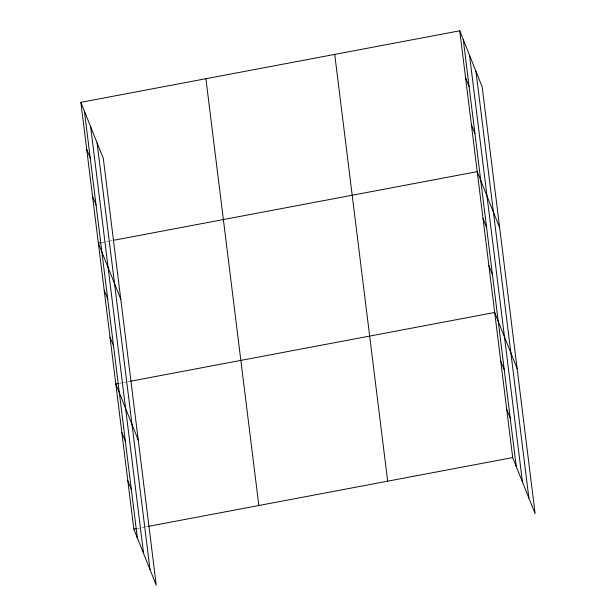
<?xml version="1.0" encoding="UTF-8"?>
<svg xmlns="http://www.w3.org/2000/svg" width="616" height="616" viewBox="0 0 616 616"><rect width="100%" height="100%" fill="white"/><g stroke="black" fill="none" stroke-linecap="round" stroke-linejoin="round"><path stroke-width="0.46" stroke-dasharray="3.08 2.31" d="M102.048 242.465L105.752 241.765M106.684 241.588L109.463 241.064M110.387 240.887L112.235 240.54M119.519 383.298L122.299 382.775M123.223 382.605L126.934 381.905M127.859 381.728L129.707 381.381M136.598 528.582L144.929 527.011M145.861 526.834L147.709 526.488"/><path stroke-width="0.92" d="M80.873 102.325L103.311 158.42L156.256 585.2L133.818 529.106L80.873 102.325L459.744 30.8L482.182 86.894L535.127 513.675L512.689 457.58L459.744 30.8M101.124 242.642L98.344 243.166L120.782 299.253M113.167 240.363L477.215 171.641L499.653 227.727M118.595 383.475L115.816 383.999L138.254 440.093M130.638 381.204L494.687 312.474L517.124 368.568M133.818 529.106L136.598 528.582M148.633 526.31L512.689 457.58M465.573 77.747L469.107 86.602M471.394 124.694L474.936 133.549M483.044 218.588L486.586 227.435M488.865 265.527L492.407 274.382M500.692 360.845L504.227 369.7M506.691 409.217L510.233 418.064M86.702 149.272L90.236 158.127M92.523 196.219L96.065 205.074M104.173 290.113L107.708 298.96M109.995 337.052L113.536 345.907M121.822 432.37L125.356 441.225M127.82 480.742L131.362 489.589M475.945 71.302L528.89 498.082M469.523 55.24L522.468 482.028M463.286 39.655L516.231 466.435M334.719 54.401L387.664 481.188M205.906 78.725L258.843 505.505M97.074 142.827L150.019 569.607M90.652 126.765L143.597 553.553M84.415 111.18L137.36 537.961"/></g></svg>
